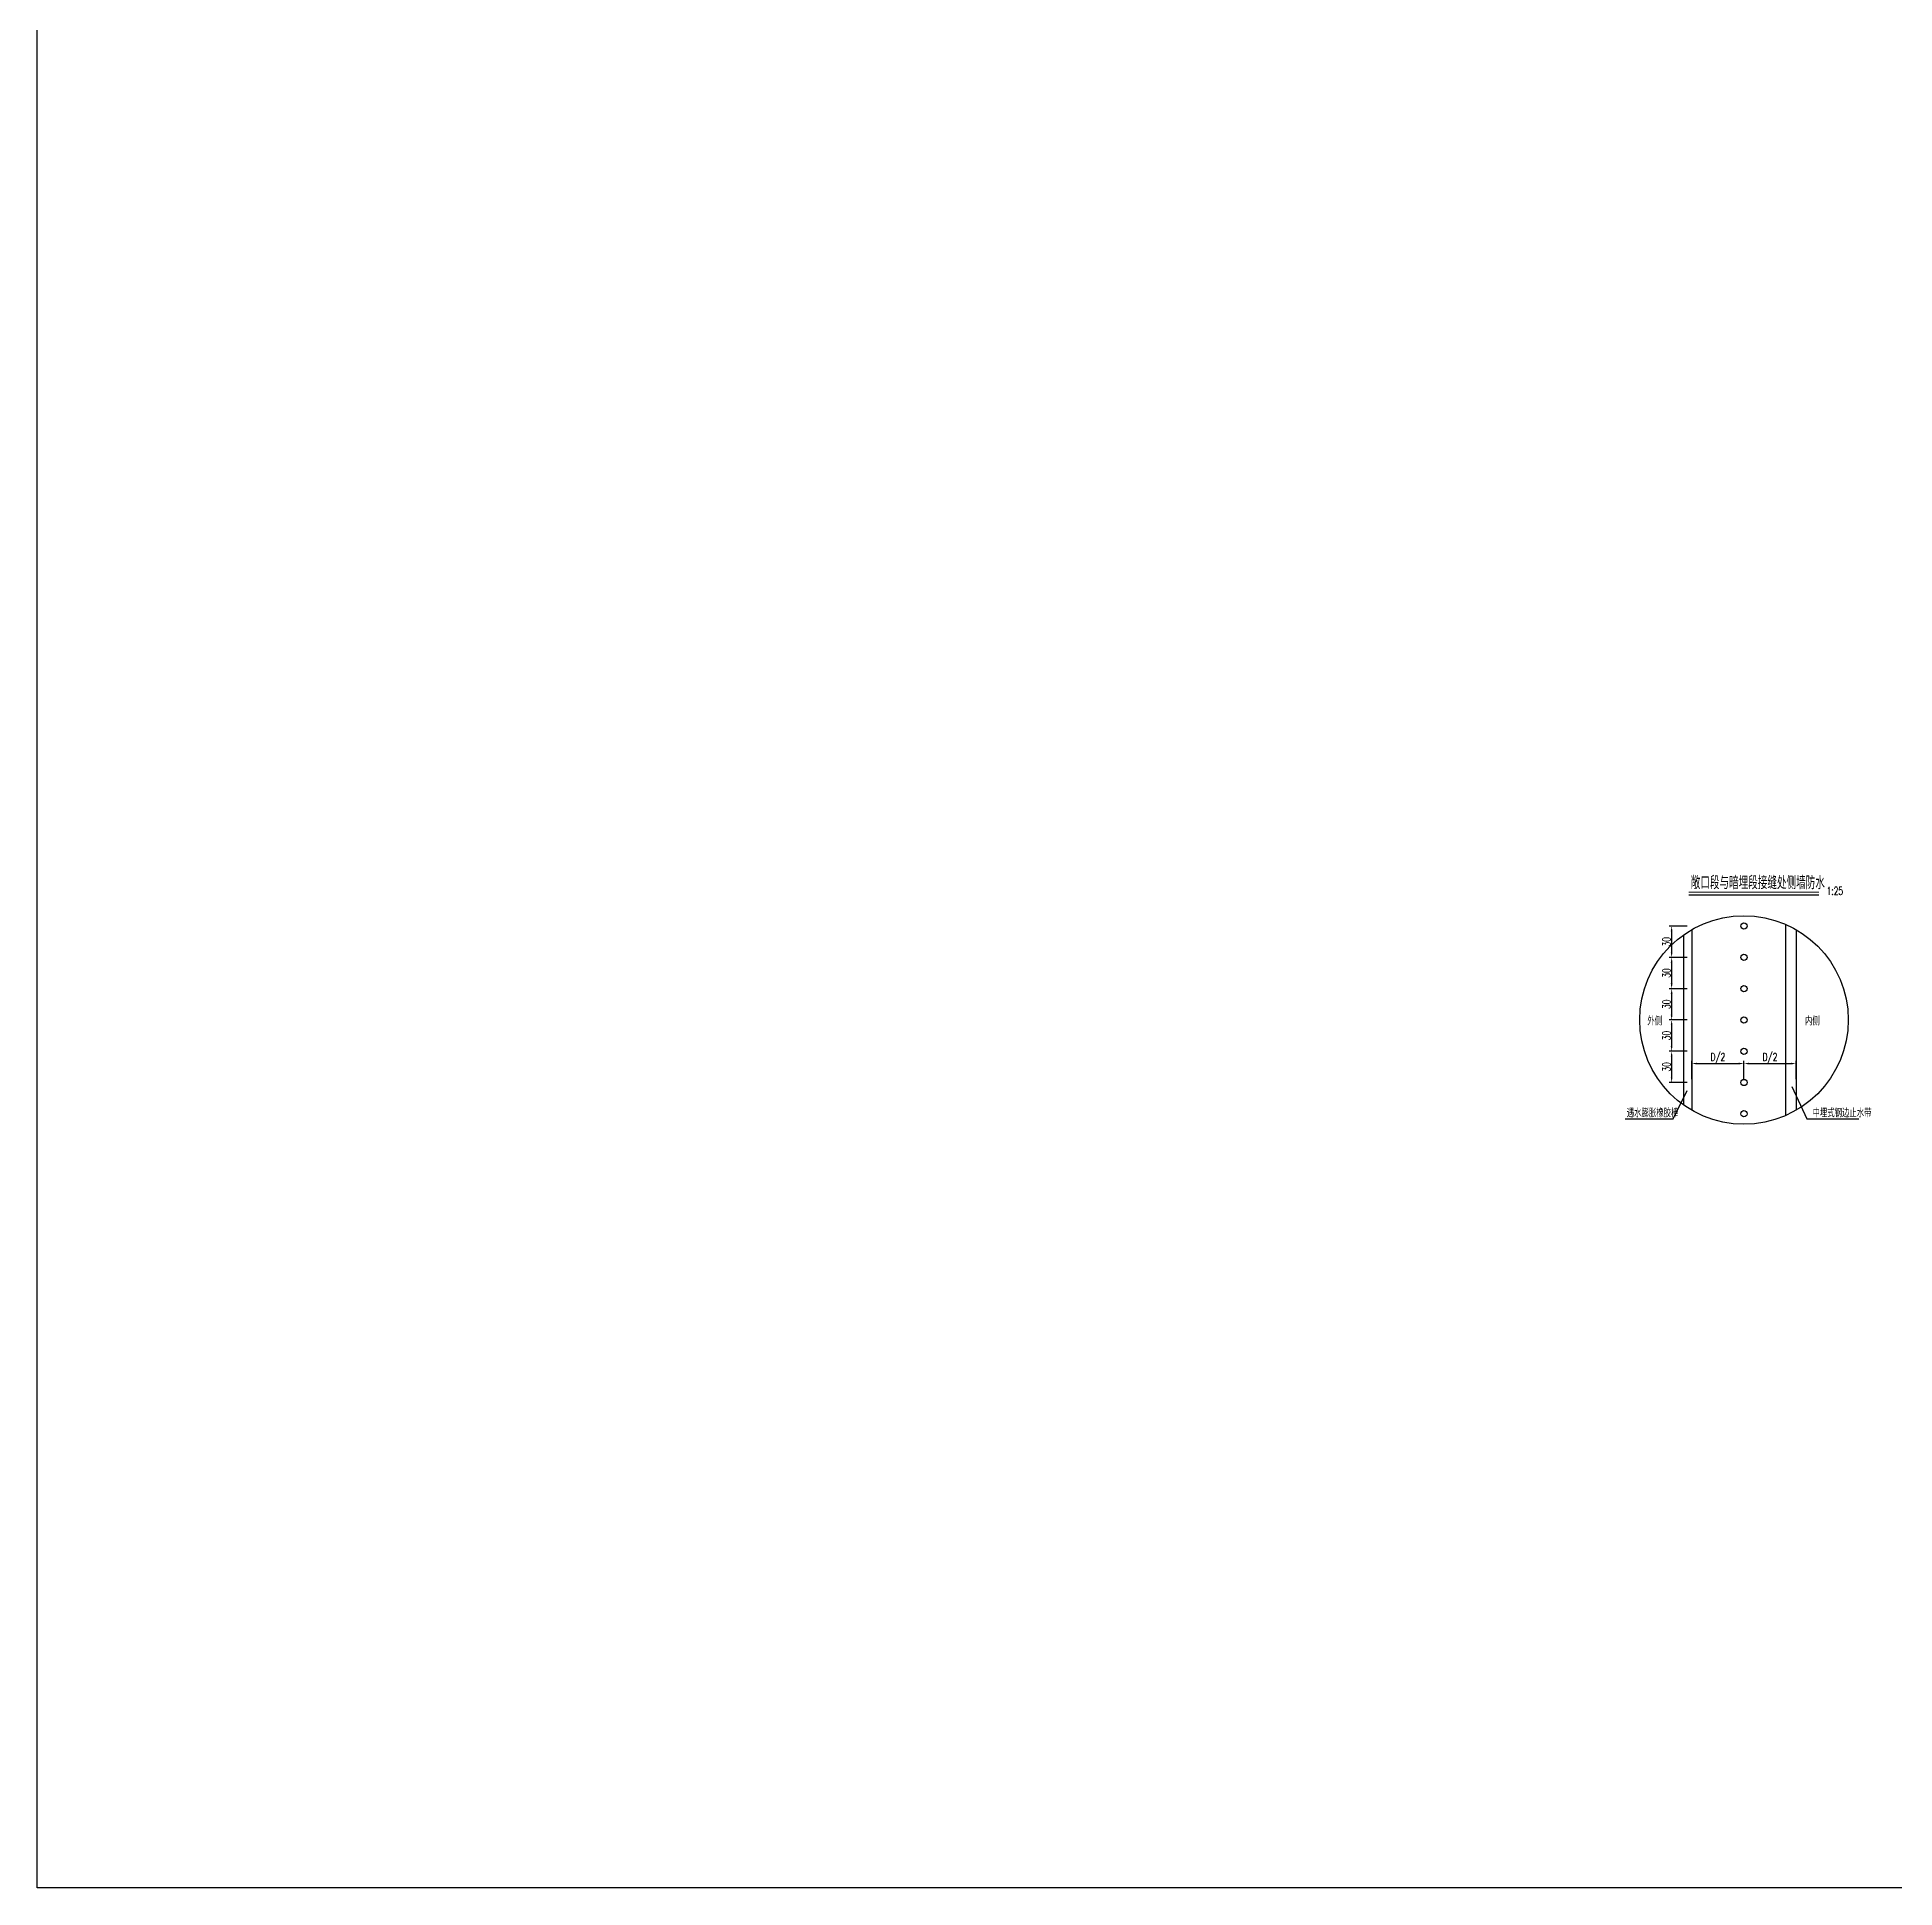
# Model space of a CAD drawing. Header units: millimetres. Extents: x 174 to 4782, y 9618 to 13167.
# Drawn here: x 174 to 1956, y 9618 to 11392 of the extents above; entities that cross this region are included whole.
import ezdxf

# ---------------------------------------------------------------- set-up
doc = ezdxf.new("R2010")
doc.units = ezdxf.units.MM
doc.header["$LTSCALE"] = 0.3
doc.header["$MEASUREMENT"] = 0
for name, color, linetype in [('文字', 7, 'Continuous'), ('次轮廓线', 7, 'Continuous'), ('轮廓线', 1, 'Continuous')]:
    doc.layers.add(name, color=color, linetype=linetype)
doc.styles.get("Standard").update_dxf_attribs({"font": 'simplex1.shx', "width": 0.7, "bigfont": 'hztxt.shx'})
doc.dimstyles.new('25', dxfattribs={"dimscale": 2.5, "dimtxt": 3, "dimasz": 2, "dimexe": 1, "dimexo": 1, "dimgap": 0.5, "dimtad": 1, "dimdec": 1, "dimdsep": 46, "dimtxsty": 'Standard', "dimcen": 0.5, "dimadec": 0, "dimazin": 0, "dimtfac": 1, "dimtdec": 1, "dimtofl": 0, "dimtmove": 2, "dimatfit": 3, "dimfxl": 0, "dimtolj": 1, "dimtzin": 0, "dimarcsym": 0})

# ---------------------------------------------------------------- blocks, each defined once
blk = doc.blocks.new('*D12')
at = {"color": 0, "lineweight": -2}
for p, q in [((1757.3, 10419.9), (1739.8, 10419.9)), ((1742.3, 10394.9), (1742.3, 10414.9)), ((1757.3, 10389.9), (1739.8, 10389.9))]:
    blk.add_line(p, q, dxfattribs=at)
at = {"color": 0}
for points in [[(1741.4, 10414.9), (1743.1, 10414.9), (1742.3, 10419.9)], [(1741.4, 10394.9), (1743.1, 10394.9), (1742.3, 10389.9)]]:
    blk.add_solid(points, dxfattribs=at)
at = {"color": 0, "insert": (1737.3, 10404.9), "char_height": 7.5, "attachment_point": 5, "rotation": 90}
blk.add_mtext('\\A1;30', dxfattribs=at)
blk = doc.blocks.new('*D7')
at = {"color": 0, "lineweight": -2}
for p, q in [((1757.3, 10449.9), (1739.8, 10449.9)), ((1742.3, 10424.9), (1742.3, 10444.9)), ((1757.3, 10419.9), (1739.8, 10419.9))]:
    blk.add_line(p, q, dxfattribs=at)
at = {"color": 0}
for points in [[(1741.4, 10444.9), (1743.1, 10444.9), (1742.3, 10449.9)], [(1741.4, 10424.9), (1743.1, 10424.9), (1742.3, 10419.9)]]:
    blk.add_solid(points, dxfattribs=at)
at = {"color": 0, "insert": (1737.3, 10434.9), "char_height": 7.5, "attachment_point": 5, "rotation": 90}
blk.add_mtext('\\A1;30', dxfattribs=at)
blk = doc.blocks.new('*D8')
at = {"color": 0, "lineweight": -2}
for p, q in [((1757.3, 10479.9), (1739.8, 10479.9)), ((1742.3, 10454.9), (1742.3, 10474.9)), ((1757.3, 10449.9), (1739.8, 10449.9))]:
    blk.add_line(p, q, dxfattribs=at)
at = {"color": 0}
for points in [[(1741.4, 10474.9), (1743.1, 10474.9), (1742.3, 10479.9)], [(1741.4, 10454.9), (1743.1, 10454.9), (1742.3, 10449.9)]]:
    blk.add_solid(points, dxfattribs=at)
at = {"color": 0, "insert": (1737.3, 10464.9), "char_height": 7.5, "attachment_point": 5, "rotation": 90}
blk.add_mtext('\\A1;30', dxfattribs=at)
blk = doc.blocks.new('*D9')
at = {"color": 0, "lineweight": -2}
for p, q in [((1757.3, 10509.9), (1739.8, 10509.9)), ((1742.3, 10484.9), (1742.3, 10504.9)), ((1757.3, 10479.9), (1739.8, 10479.9))]:
    blk.add_line(p, q, dxfattribs=at)
at = {"color": 0}
for points in [[(1741.4, 10504.9), (1743.1, 10504.9), (1742.3, 10509.9)], [(1741.4, 10484.9), (1743.1, 10484.9), (1742.3, 10479.9)]]:
    blk.add_solid(points, dxfattribs=at)
at = {"color": 0, "insert": (1737.3, 10494.9), "char_height": 7.5, "attachment_point": 5, "rotation": 90}
blk.add_mtext('\\A1;30', dxfattribs=at)
blk = doc.blocks.new('*D10')
at = {"color": 0, "lineweight": -2}
for p, q in [((1761.6, 10393.1), (1761.6, 10410.6)), ((1766.6, 10408.1), (1806.6, 10408.1)), ((1811.6, 10393.1), (1811.6, 10410.6))]:
    blk.add_line(p, q, dxfattribs=at)
at = {"color": 0}
for points in [[(1766.6, 10408.9), (1766.6, 10407.2), (1761.6, 10408.1)], [(1806.6, 10408.9), (1806.6, 10407.2), (1811.6, 10408.1)]]:
    blk.add_solid(points, dxfattribs=at)
at = {"color": 0, "insert": (1786.6, 10413.1), "char_height": 7.5, "attachment_point": 5}
blk.add_mtext('\\A1;D/2', dxfattribs=at)
blk = doc.blocks.new('*D6')
at = {"color": 0, "lineweight": -2}
for p, q in [((1811.6, 10393.1), (1811.6, 10410.6)), ((1816.6, 10408.1), (1856.6, 10408.1)), ((1861.6, 10393.1), (1861.6, 10410.6))]:
    blk.add_line(p, q, dxfattribs=at)
at = {"color": 0}
for points in [[(1816.6, 10408.9), (1816.6, 10407.2), (1811.6, 10408.1)], [(1856.6, 10408.9), (1856.6, 10407.2), (1861.6, 10408.1)]]:
    blk.add_solid(points, dxfattribs=at)
at = {"color": 0, "insert": (1836.6, 10413.1), "char_height": 7.5, "attachment_point": 5}
blk.add_mtext('\\A1;D/2', dxfattribs=at)
blk = doc.blocks.new('*D11')
at = {"color": 0, "lineweight": -2}
for p, q in [((1757.3, 10539.9), (1739.8, 10539.9)), ((1742.3, 10514.9), (1742.3, 10534.9)), ((1757.3, 10509.9), (1739.8, 10509.9))]:
    blk.add_line(p, q, dxfattribs=at)
at = {"color": 0}
for points in [[(1741.4, 10534.9), (1743.1, 10534.9), (1742.3, 10539.9)], [(1741.4, 10514.9), (1743.1, 10514.9), (1742.3, 10509.9)]]:
    blk.add_solid(points, dxfattribs=at)
at = {"color": 0, "insert": (1737.3, 10524.9), "char_height": 7.5, "attachment_point": 5, "rotation": 90}
blk.add_mtext('\\A1;30', dxfattribs=at)

msp = doc.modelspace()

# ---------------------------------------------------------------- linework, layer by layer
for p, q in [((1758.62, 10569.96), (1883.47, 10569.96)), ((1743.58, 10354.95), (1757.14, 10382.18)), ((1857.68, 10385.98), (1871.83, 10354.95)), ((1697.77, 10354.95), (1743.58, 10354.95)), ((1871.83, 10354.95), (1921.74, 10354.95))]:
    msp.add_line(p, q)
msp.add_lwpolyline([(174.41, 13167.37), (4782.34, 13167.37), (4782.34, 9617.54), (174.41, 9617.54)], close=True)
at = {"const_width": 1}
msp.add_lwpolyline([(1758.62, 10572.46), (1883.47, 10572.46)], dxfattribs=at)
for centre, radius in [((1811.64, 10449.91), 100), ((1811.64, 10539.91), 3), ((1811.64, 10509.91), 3), ((1811.64, 10479.91), 3), ((1811.64, 10449.91), 3), ((1811.64, 10419.91), 3), ((1811.64, 10389.91), 3), ((1811.64, 10359.91), 3)]:
    msp.add_circle(centre, radius)
at = {"layer": '次轮廓线'}
for p, q in [((1761.64, 10536.52), (1761.64, 10363.31)), ((1861.64, 10536.52), (1861.64, 10363.31))]:
    msp.add_line(p, q, dxfattribs=at)
at = {"layer": '轮廓线'}
for p, q in [((1851.64, 10541.56), (1851.64, 10358.26)), ((1753.64, 10531.38), (1753.64, 10368.45))]:
    msp.add_line(p, q, dxfattribs=at)

# ---------------------------------------------------------------- texts
at = {"layer": '文字', "width": 0.7}
for s, height, p in [('敞口段与暗埋段接缝处侧墙防水', 12.5, (1760.61, 10575.3)), ('1:25', 7.5, (1890.97, 10569.96)), ('外侧', 7.5, (1718.99, 10444.8)), ('内侧', 7.5, (1870.16, 10444.8)), ('遇水膨胀橡胶棒', 7.5, (1699.21, 10356.61)), ('中埋式钢边止水带', 7.5, (1877.37, 10356.61))]:
    msp.add_text(s, height=height, dxfattribs=at).set_placement(p)

# ---------------------------------------------------------------- dimensions: what is measured, and where the dimension line sits
for base, p1, p2, picture, middle in [((1742.27, 10539.91), (1811.64, 10509.91), (1811.64, 10539.91), '*D11', (1737.27, 10524.91)), ((1742.27, 10509.91), (1811.64, 10479.91), (1811.64, 10509.91), '*D9', (1737.27, 10494.91)), ((1742.27, 10479.91), (1811.64, 10449.91), (1811.64, 10479.91), '*D8', (1737.27, 10464.91)), ((1742.27, 10449.91), (1811.64, 10419.91), (1811.64, 10449.91), '*D7', (1737.27, 10434.91)), ((1742.27, 10419.91), (1811.64, 10389.91), (1811.64, 10419.91), '*D12', (1737.27, 10404.91))]:
    dim = msp.add_linear_dim(base=base, p1=p1, p2=p2, angle=90, dimstyle='25')
    dim.commit()
    dim.dimension.update_dxf_attribs({"geometry": picture, "text_midpoint": middle})
for base, p1, p2, picture, middle in [((1811.64, 10408.08), (1761.64, 10363.31), (1811.64, 10389.91), '*D10', (1786.64, 10413.08)), ((1861.64, 10408.08), (1811.64, 10389.91), (1861.64, 10363.31), '*D6', (1836.64, 10413.08))]:
    dim = msp.add_linear_dim(base=base, p1=p1, p2=p2, text='D/2', dimstyle='25')
    dim.commit()
    dim.dimension.update_dxf_attribs({"geometry": picture, "text_midpoint": middle})

doc.saveas('drawing.dxf')
